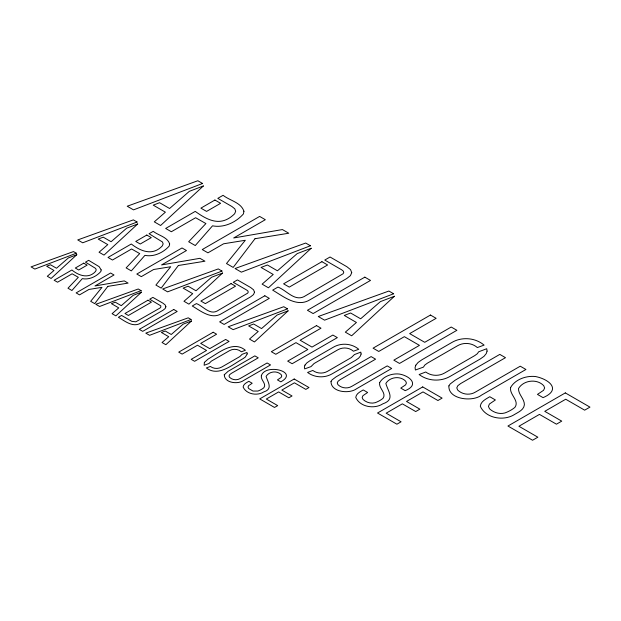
<?xml version="1.0" encoding="UTF-8"?>
<svg xmlns="http://www.w3.org/2000/svg" width="621" height="621" viewBox="0 0 621 621"><rect width="100%" height="100%" fill="white"/><g stroke="black" fill="none" stroke-linecap="round" stroke-linejoin="round"><path stroke-width="0.93" d="M261.348 375.721C260.424 380.005 266.844 383.662 263.902 387.706A21.261 12.273 0 0 1 257.925 391.044L253.003 391.059L248.656 388.544L248.012 387.108L248.617 385.672L252.18 383.25L248.819 381.302C246.545 382.699 243.471 384.034 243.114 387.007C246.335 394.335 257.273 396.151 263.778 391.913C273.093 389.072 267.985 382.35 266.075 376.38C269.056 371.358 277.082 370.302 281.22 374.665L281.763 376.047L281.111 377.452L277.455 379.912L280.816 381.853C299.617 371.537 265.237 363.114 261.348 375.721M379.656 382.621C378.445 388.226 386.852 393.023 383.002 398.333A27.867 16.092 0 0 1 375.162 402.703C370.861 403.891 366.227 402.424 363.013 399.427L362.167 397.541L362.959 395.655L367.632 392.48L363.223 389.934C360.25 391.758 356.213 393.512 355.748 397.409C359.97 407.019 374.308 409.402 382.831 403.836C395.352 399.489 388.249 391.859 385.843 383.475C389.763 376.893 400.281 375.511 405.707 381.232L406.421 383.048L405.567 384.88L400.762 388.102L405.179 390.656C419.858 384.88 409.899 375.829 399.342 374.052C392.138 373.174 383.343 376.179 379.656 382.621M510.648 387.434C509.111 394.56 519.793 400.654 514.902 407.392A35.397 20.439 0 0 1 504.943 412.949C499.478 414.455 493.602 412.592 489.511 408.789L488.44 406.39L489.441 403.999L495.387 399.963L489.783 396.726C486.002 399.047 480.879 401.275 480.289 406.219C485.653 418.422 503.856 421.449 514.685 414.386C518.512 412.08 523.868 409.844 524.396 404.776C524.435 398.682 518.287 394.56 518.512 388.529C523.487 380.168 536.847 378.414 543.732 385.68L544.64 387.978L543.554 390.314L537.46 394.405L543.065 397.642C561.718 389.701 549.298 379.346 535.651 376.559C526.499 375.449 515.329 379.26 510.648 387.434M101.161 269.91L100.843 271.509C96.418 276.562 89.121 280.024 82.298 278.65L71.927 290.504L67.968 288.222L78.324 277.3L72.137 273.791L57.559 282.213L54.143 280.242L71.904 269.988C78.727 275.701 88.71 279.108 95.572 271.416L96.201 269.918L95.673 268.443L85.465 262.155L88.64 260.323L99.174 266.681L101.161 269.91M169.649 243.898L169.238 245.994C163.432 252.615 153.868 257.164 144.918 255.363L131.318 270.896L126.133 267.899L139.709 253.585L131.598 248.99L112.486 260.02L108.015 257.443L131.295 243.999C140.835 251.404 152.766 256.155 162.322 245.869L163.144 243.913L162.454 241.98L149.071 233.737L153.232 231.338C158.425 235.491 167.352 236.888 169.649 243.898M243.937 211.264L243.416 213.927C236.05 222.341 223.894 228.109 212.537 225.819L195.266 245.551L188.675 241.748L205.916 223.56L195.623 217.73L171.349 231.742L165.667 228.458L195.235 211.388C208.563 220.929 221.286 226.96 234.637 213.764L235.677 211.28L234.8 208.827L231.928 206.521L217.808 198.355L223.086 195.304C229.685 200.591 241.018 202.361 243.937 211.264M224.259 374.797C224.406 383.048 238.053 384.671 243.789 380.37L270.531 364.938L267.115 362.967L240.211 378.5C236.857 380.58 232.332 380.052 229.529 377.289L229.002 375.992L229.607 374.696L231.346 373.376L258.251 357.843L254.835 355.872L228.101 371.311L224.259 374.797M331.024 381.395C330.651 392.286 349.499 394.18 356.633 388.715L391.688 368.478L387.217 365.893L351.944 386.254C347.55 388.987 341.612 388.288 337.94 384.671L337.242 382.971L338.041 381.271L340.316 379.547L375.589 359.179L371.117 356.601L336.062 376.838L332.049 379.889L331.024 381.395M448.89 385.889C447.997 399.505 472.659 402.198 481.415 395.181L525.933 369.479L520.251 366.196L475.453 392.061C469.872 395.53 462.334 394.645 457.669 390.042L456.784 387.884L457.801 385.726L460.689 383.537L505.486 357.673L499.804 354.389L455.286 380.099L450.194 383.972L448.89 385.889M204.379 362.377L204.146 365.264L208.982 363.51L211.342 361.143L229.506 350.663C233.209 348.505 238.122 348.94 241.352 351.773L245.404 350.298C233.263 340.044 218.483 353.124 208.097 359.078L204.379 362.377M304.958 365.125L304.383 367.011L304.663 368.905L311.005 366.607L314.102 363.502L337.902 349.763C342.761 346.937 349.212 347.504 353.434 351.214L358.744 349.289C351.703 343.366 341.084 342.559 333.213 347.302L309.84 360.793L306.805 362.928L304.958 365.125M415.791 365.218L415.053 367.624L415.41 370.023L423.46 367.104L424.78 365.086L427.395 363.161L457.623 345.711C463.794 342.117 471.983 342.846 477.355 347.558L484.093 345.113C475.158 337.583 461.667 336.559 451.661 342.59L421.985 359.722L418.127 362.431L415.791 365.218M247.189 353.923L245.342 357.044L243.036 358.666C232.665 364.348 218.662 377.327 206.374 367.974L210.348 366.452C213.593 368.858 218.134 369.099 221.635 367.089L239.791 356.601L242.128 354.319L246.979 352.472L247.189 353.923M361.088 354.032L360.467 355.934L358.674 358.131L355.647 360.258L332.282 373.749C324.705 378.282 314.63 377.77 307.581 372.453L312.79 370.465C317.044 373.617 323.005 373.935 327.585 371.296L351.393 357.549L354.459 354.56L360.817 352.13L361.088 354.032M487.066 351.137L486.282 353.551L484 356.338L480.165 359.039L450.481 376.179C440.863 381.931 428.071 381.278 419.121 374.533L425.727 372.002C431.137 376.008 438.698 376.411 444.527 373.058L474.755 355.6L477.308 353.745L478.644 351.804L486.732 348.723L487.066 351.137M165.892 306.758L165.132 308.567L162.904 310.314L140.812 323.067C133.049 327.927 124.837 321.049 118.409 317.284L121.592 315.445L131.831 321.36L135.844 321.802L159.682 308.233L160.715 307.449L160.847 305.866L149.708 299.213L152.882 297.381L162.981 303.211L165.178 304.95L165.892 306.758M254.509 292.204L253.515 294.579L250.597 296.869L221.635 313.589C211.458 319.962 200.684 310.942 192.262 305.998L196.438 303.591C203.036 306.044 209.37 314.925 216.908 311.152L247.725 293.112L248.237 292.064L247.903 291.032L246.716 290.069L233.286 282.314L237.455 279.916L250.69 287.554L253.57 289.828L254.509 292.204M351.719 272.611L350.454 275.631L346.743 278.534L309.964 299.772C297.04 307.861 283.362 296.411 272.666 290.131L277.96 287.081C286.343 290.186 294.385 301.464 303.964 296.675L343.095 273.76L343.747 272.433L343.32 271.129L341.814 269.902L324.767 260.052L330.054 257.001L346.867 266.712L350.523 269.599L351.719 272.611M107.806 286.39L94.71 303.638L90.682 301.309L101.984 287.337L88.943 289.448L79.535 294.874L76.127 292.902L110.592 273.007L114.008 274.979L95.005 285.947L124.27 280.902L128.089 283.106L107.806 286.39M178.367 265.501L161.188 288.113L155.91 285.062L170.721 266.743L153.635 269.506L141.301 276.632L136.822 274.047L182.015 247.958L186.486 250.542L161.576 264.926L199.946 258.313L204.946 261.2L178.367 265.501M255.014 238.705L233.201 267.418L226.486 263.545L245.311 240.273L223.607 243.789L207.942 252.832L202.252 249.549L259.64 216.418L265.322 219.702L233.69 237.967L282.415 229.568L288.773 233.232L255.014 238.705M76.794 254.711L51.108 278.464L47.312 276.275L53.98 270.461L46.676 266.23L50.495 264.771L56.511 268.249L68.372 257.932L76.794 254.711M137.707 223.979L104.025 255.107L99.057 252.235L107.79 244.62L98.219 239.077L103.226 237.16L111.112 241.724L126.661 228.202L137.707 223.979M203.377 185.966L160.598 225.501L154.287 221.852L165.388 212.172L153.224 205.14L159.581 202.702L169.595 208.501L189.351 191.33L203.377 185.966M141.565 292.126L115.871 315.879L112.083 313.69L118.743 307.876L111.438 303.646L115.265 302.186L121.274 305.664L133.142 295.348L141.565 292.126M222.613 273.03L188.939 304.158L183.963 301.286L192.704 293.663L183.125 288.128L188.132 286.211L196.019 290.775L211.575 277.253L222.613 273.03M191.54 320.956L165.854 344.709L162.058 342.513L168.726 336.706L161.413 332.476L165.24 331.016L171.256 334.494L183.117 324.178L191.54 320.956M311.206 248.26L268.435 287.795L262.124 284.146L273.224 274.466L261.053 267.434L267.418 264.996L277.432 270.795L297.187 253.624L311.206 248.26M288.136 310.826L254.455 341.954L249.487 339.082L258.22 331.459L248.641 325.924L253.655 324.007L261.542 328.571L277.09 315.049L288.136 310.826M394.42 296.256L351.649 335.798L345.33 332.15L356.431 322.47L344.267 315.429L350.624 313L360.646 318.798L380.394 301.62L394.42 296.256M83.726 263.164L75.304 268.031L78.72 270.003L87.142 265.136L83.726 263.164M146.797 235.056L135.751 241.437L140.23 244.014L151.268 237.641L146.797 235.056M214.92 200.032L200.894 208.136L206.576 211.412L220.602 203.315L214.92 200.032M148 300.191L124.976 313.496L128.384 315.468L151.415 302.163L148 300.191M173.764 309.483L139.298 329.378L142.714 331.35L177.179 311.447L173.764 309.483M231.059 283.603L200.87 301.038L205.341 303.622L235.53 286.18L231.059 283.603M321.926 261.682L283.587 283.828L289.27 287.112L327.616 264.965L321.926 261.682M264.833 295.775L219.648 321.864L224.119 324.441L269.304 298.359L264.833 295.775M213.189 332.243L178.716 352.138L182.132 354.11L197.517 345.229L206.568 350.454L191.19 359.342L194.606 361.306L229.071 341.41L225.656 339.439L209.751 348.622L200.692 343.39L216.597 334.207L213.189 332.243M364.822 277.145L307.434 310.275L313.124 313.558L370.504 280.428L364.822 277.145M316.516 325.614L271.33 351.696L275.802 354.28L295.969 342.637L307.837 349.491L287.67 361.135L292.149 363.72L337.335 337.63L332.864 335.045L312.006 347.085L300.129 340.23L320.987 328.199L316.516 325.614M294.191 379.004L259.718 398.907L274.513 407.446L277.688 405.614L266.308 399.039L278.658 391.913L288.85 397.797L292.033 395.965L281.841 390.081L294.424 382.808L305.804 389.383L308.979 387.543L294.191 379.004M430.462 315.041L373.074 348.171L378.756 351.455L404.364 336.66L419.447 345.369L393.83 360.157L399.52 363.44L456.901 330.302L451.219 327.026L424.733 342.311L409.658 333.609L436.144 318.317L430.462 315.041M422.707 386.922L377.521 413.012L396.912 424.205L401.073 421.799L386.161 413.19L402.346 403.836L415.713 411.552L419.874 409.154L406.514 401.438L423.017 391.905L437.929 400.522L442.098 398.115L422.707 386.922M565.32 392.899L507.939 426.029L532.562 440.25L537.856 437.2L518.908 426.262L539.47 414.386L556.439 424.19L561.733 421.131L544.757 411.335L565.715 399.233L584.664 410.171L589.95 407.12L565.32 392.899M202.586 183.482L133.523 209.867L127.212 206.226L197.858 180.75L202.586 183.482M137.086 222.023L82.709 242.803L77.734 239.931L133.36 219.873L137.086 222.023M76.321 253.221L34.846 269.072L31.05 266.883L73.48 251.583L76.321 253.221M141.091 290.636L99.608 306.487L95.82 304.298L138.25 288.998L141.091 290.636M222 271.074L167.616 291.854L162.648 288.982L218.274 268.924L222 271.074M310.422 245.776L241.359 272.161L235.049 268.52L305.695 243.044L310.422 245.776M191.066 319.466L149.591 335.317L145.795 333.128L188.225 317.828L191.066 319.466M287.515 308.87L233.139 329.65L228.163 326.778L283.789 306.72L287.515 308.87M393.636 293.772L324.573 320.164L318.255 316.516L388.901 291.039L393.636 293.772"/></g></svg>
